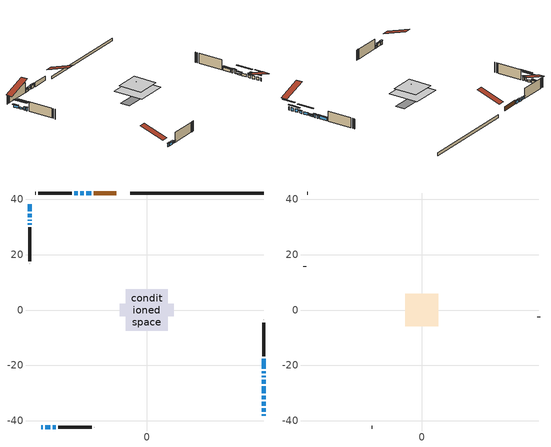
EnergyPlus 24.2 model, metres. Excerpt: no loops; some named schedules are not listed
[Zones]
conditioned space
 floor outside (Floor1 construction): -0.91,-0.91 -0.91,0.91 0.91,0.91 0.91,-0.91 z0.15
 floor adiabatic (AdiabaticFloorConstruction): -7.53,-7.53 -7.53,7.53 7.53,7.53 7.53,-7.53 z2.59
 floor foundation (Slab1 construction): -9.83,-2.24 -9.83,2.24 9.83,2.24 9.83,-2.24 z-1.22
 wall outside (AdiabaticWallConstruction 1): -11.02,42.34 -19.17,42.34 z0.15:2.18
 wall outside (AdiabaticWallConstruction): 42.34,-38.22 42.34,-37.76 z0.15:1.73; 42.34,-36.84 42.34,-35.62 / 42.34,-34.69 42.34,-33.16 / -20.1,42.34 -21.93,42.34 / -36.69,-42.34 -34.85,-42.34 / 42.34,-21.29 42.34,-17.63 z0.15:1.67; 42.34,-32.24 42.34,-31.02 / -42.34,38.22 -42.34,35.78 / -22.86,42.34 -24.08,42.34 / -25.01,42.34 -26.23,42.34 z0.15:1.37; 42.34,-30.09 42.34,-27.65 z0.15:1.42; -38.22,-42.34 -37.61,-42.34 / 42.34,-22.83 42.34,-22.22 z0.15:1.68; -33.93,-42.34 -33.01,-42.34 z0.15:1.07; 42.34,-26.72 42.34,-25.2 z0.15:0.76; -42.34,34.86 -42.34,33.64 z0.15:1.12; -42.34,32.71 -42.34,32.25 z0.15:1.85; 42.34,-24.27 42.34,-23.76 / -42.34,31.32 -42.34,30.81 z0.15:1.78
 wall outside (Wall1 construction): -27.16,42.34 -39.33,42.34 / -32.08,-42.34 -19.91,-42.34 / -42.34,29.88 -42.34,17.71 / 42.34,-16.7 42.34,-4.53 z0.15:5.03
 wall outside (Wall3 construction): -40.26,42.34 -40.29,42.34 / -18.98,-42.34 -18.94,-42.34 / -42.34,16.78 -42.34,16.74 / 42.34,-3.6 42.34,-3.56 z0.15:5.03
 wall foundation (FoundationWall1 construction): 42.34,42.34 -5.97,42.34 z-1.22:0.15
 window (WindowConstruction): 42.34,-38.22 42.34,-37.77 z0.15:1.73
 window (WindowConstruction 6): 42.34,-36.84 42.34,-35.62 z0.15:1.67
 window (WindowConstruction 7): 42.34,-34.69 42.34,-33.16 z0.15:1.67
 window (WindowConstruction 8): 42.34,-32.24 42.34,-31.02 z0.15:1.37
 window (WindowConstruction 9): -42.34,38.22 -42.34,35.78 z0.15:1.37
 window (WindowConstruction 10): -20.1,42.34 -21.93,42.34 z0.15:1.67
 window (WindowConstruction 11): -22.86,42.34 -24.08,42.34 z0.15:1.37
 window (WindowConstruction 12): -25.01,42.34 -26.23,42.34 z0.15:1.37
 window (WindowConstruction 1): 42.34,-30.09 42.34,-27.65 z0.15:1.42
 window (WindowConstruction 13): -38.22,-42.34 -37.61,-42.34 z0.15:1.67
 window (WindowConstruction 14): -36.68,-42.34 -34.86,-42.34 z0.15:1.67
 window (WindowConstruction 15): -33.93,-42.34 -33.01,-42.34 z0.15:1.06
 window (WindowConstruction 16): 42.34,-26.72 42.34,-25.2 z0.15:0.76
 window (WindowConstruction 2): -42.34,34.86 -42.34,33.64 z0.15:1.12
 window (WindowConstruction 3): -42.34,32.71 -42.34,32.25 z0.15:1.85
 window (WindowConstruction 17): 42.34,-24.27 42.34,-23.76 z0.15:1.77
 window (WindowConstruction 18): -42.34,31.32 -42.34,30.81 z0.15:1.77
 window (WindowConstruction 4): 42.34,-22.83 42.34,-22.22 z0.15:1.67
 window (WindowConstruction 5): 42.34,-21.29 42.34,-17.63 z0.15:1.67
 door (Door): -11.02,42.34 -19.17,42.34 z0.15:2.18
 ceiling adiabatic (AdiabaticFloorConstruction): 7.53,-7.53 7.53,7.53 -7.53,7.53 -7.53,-7.53 z2.59
attic - vented
 floor to conditioned space (Floor2 construction Reversed): -5.88,-5.88 -5.88,5.88 5.88,5.88 5.88,-5.88 z5.03
 floor to conditioned space (Floor3 construction Reversed): -1.98,-1.98 -1.98,1.98 1.98,1.98 1.98,-1.98 z5.03
 wall outside (Wall5 construction): -41.22,42.34 -41.41,42.34 / -18.01,-42.34 -17.83,-42.34 / -42.34,15.81 -42.34,15.63 / 42.34,-2.64 42.34,-2.45 z0.15:5.03
 roof outside (Roof1 construction): -10.09,42.34,5.03 -10.09,30.25,9.06 -6.9,30.25,9.06 -6.9,42.34,5.03; -39.15,-42.34,5.03 -39.15,-30.25,9.06 -42.34,-30.25,9.06 -42.34,-42.34,5.03; -42.34,39.15,5.03 -30.25,39.15,9.06 -30.25,42.34,9.06 -42.34,42.34,5.03; 42.34,-39.15,5.03 30.25,-39.15,9.06 30.25,-42.34,9.06 42.34,-42.34,5.03
shading: 42.34,-34.72 42.34,-41.27 42.95,-41.27 42.95,-34.72 z4.78; 42.34,-34.4 42.34,-38.06 42.95,-38.06 42.95,-34.4 z2.89; 42.34,-31.95 42.34,-35.91 42.95,-35.91 42.95,-31.95 z2.89; 42.34,-30.72 42.34,-32.53 42.95,-32.53 42.95,-30.72 z1.67; -42.34,35.49 -42.34,38.52 -42.95,38.52 -42.95,35.49 z1.67; -22.23,42.34 -19.8,42.34 -19.8,42.95 -22.23,42.95 z1.97; -24.38,42.34 -22.56,42.34 -22.56,42.95 -24.38,42.95 z1.67; -26.53,42.34 -24.71,42.34 -24.71,42.95 -26.53,42.95 z1.67; 42.34,-24.6 42.34,-33.14 42.95,-33.14 42.95,-24.6 z4.47; -37.31,-42.34 -38.52,-42.34 -38.52,-42.95 -37.31,-42.95 z1.97; -34.56,-42.34 -36.98,-42.34 -36.98,-42.95 -34.56,-42.95 z1.97; -32.71,-42.34 -34.23,-42.34 -34.23,-42.95 -32.71,-42.95 z1.36; 42.34,-24.59 42.34,-27.33 42.95,-27.33 42.95,-24.59 z1.37; -42.34,30.59 -42.34,37.91 -42.95,37.91 -42.95,30.59 z4.17; -42.34,29.2 -42.34,35.76 -42.95,35.76 -42.95,29.2 z4.9; 42.34,-23.46 42.34,-24.57 42.95,-24.57 42.95,-23.46 z2.07; -42.34,30.51 -42.34,31.62 -42.95,31.62 -42.95,30.51 z2.07; 42.34,-21.92 42.34,-23.13 42.95,-23.13 42.95,-21.92 z1.97; 42.34,-17.33 42.34,-21.59 42.95,-21.59 42.95,-17.33 z1.97
[Building]
Building 1: Terrain=Suburbs
[Site:Location]
Whitehorse AP_YT: Latitude {deg}=60.71; Longitude {deg}=-135.07; Time Zone {hr}=-8; Elevation {m}=706; Keep Site Location Information=Yes
[Site:GroundTemperature:Shallow]
-5.4229, -7.73249, -7.91745, -6.82143, -2.42154, 1.95786, 5.75456, 8.15968, 8.36401, 6.40785, 2.70796, -1.53709
[Site:WaterMainsTemperature]
Calculation Method=Schedule; Temperature Schedule=mains temperature schedule
[Material] Roughness=Rough; Thermal Absorptance=0.9
Name | Thickness {m} | Conductivity {W/m-K} | Density {kg/m3} | Specific Heat {J/kg-K} | Solar Absorptance | Visible Absorptance
asphalt or fiberglass shingles | 0.00635 | 0.162714 | 1121.4 | 1465.45 | 0.4 | 0.4
ceiling loosefill ins | 0.254 | 0.0480833 | 16.02 | 1046.75 | 0.7 | 0.7
ceiling stud and cavity | 0.1397 | 0.07513 | 65.682 | 1177.47 | 0.7 | 0.7
ceiling stud and cavity 1 | 0.1397 | 0.0872796 | 65.682 | 1177.47 | 0.7 | 0.7
concrete 4.0 in. | 0.1016 | 1.803125 | 2242.8 | 837.4 | 0.7 | 0.7
concrete 8.0 in. | 0.2032 | 1.803125 | 2242.8 | 837.4 | 0.7 | 0.7
door material | 0.04445 | 0.0451087 | 512.64 | 1214.23 | 0.7 | 0.7
exterior vertical ins | 0.119016 | 0.029427 | 32.04 | 1214.23 | 0.7 | 0.7
floor covering | 0.0127 | 0.0433444 | 54.468 | 1339.84 | 0.6 | 0.6
floor rigid ins | 0.103632 | 0.029427 | 32.04 | 1214.23 | 0.7 | 0.7
floor rigid ins 1; wall rigid ins 1 | 0.512978 | 0.029427 | 32.04 | 1214.23 | 0.7 | 0.7
floor stud and cavity | 0.1397 | 0.131311 | 92.3553 | 1139.71 | 0.7 | 0.7
floor stud and cavity 1 | 0.1397 | 1.75129 | 37.0049 | 1207.88 | 0.7 | 0.7
furniture material conditioned space 1 | 0.1524 | 0.115458 | 640.8 | 1214.23 | 0.6 | 0.6
gypsum board | 0.0127 | 0.160291 | 801 | 837.4 | 0.6 | 0.6
gypsum board 1 | 0.0127 | 0.160291 | 801 | 837.4 | 0.7 | 0.7
osb sheathing 0.5 in. | 0.0127 | 0.115458 | 512.64 | 1214.23 | 0.7 | 0.7
osb sheathing 0.75 in. | 0.01905 | 0.115458 | 512.64 | 1214.23 | 0.7 | 0.7
wall rigid ins | 0.051816 | 0.029427 | 32.04 | 1214.23 | 0.7 | 0.7
wall stud and cavity | 0.1397 | 0.0735976 | 139.0536 | 1170.24 | 0.7 | 0.7
wall stud and cavity 1 | 0.1397 | 0.112697 | 139.0536 | 1170.24 | 0.7 | 0.7
wall stud and cavity 2 | 0.0889 | 6.1454 | 50.32683 | 1063.81 | 0.6 | 0.6
wall stud and cavity 3 | 0.0889 | 0.380278 | 52.3479 | 1209.89 | 0.7 | 0.7
wall stud and cavity 4 | 0.0889 | 0.391764 | 83.0341 | 1211.67 | 0.7 | 0.7
wood siding | 0.0254 | 0.102417 | 544.68 | 1172.36 | 0.4 | 0.4
wood siding 1 | 0.00254 | 0.102417 | 544.68 | 1172.36 | 0.4 | 0.4
wood siding 2; wood siding 3 | 0.0254 | 0.102417 | 544.68 | 1172.36 | 0.7 | 0.7
[WindowMaterial:SimpleGlazingSystem]
Name | U-Factor {W/m2-K} | Solar Heat Gain Coefficient
WindowMaterial | 1.94301 | 0.54
WindowMaterial 1 | 1.92825 | 0.54
WindowMaterial 10 | 1.96799 | 0.49
WindowMaterial 11 | 2.98038 | 0.61
WindowMaterial 2 | 1.94585 | 0.52
WindowMaterial 3 | 1.94131 | 0.54
WindowMaterial 4 | 1.91689 | 0.56
WindowMaterial 5 | 1.86352 | 0.62
WindowMaterial 6 | 1.97992 | 0.48
WindowMaterial 7 | 1.86863 | 0.61
WindowMaterial 8 | 1.88453 | 0.6
WindowMaterial 9 | 1.93052 | 0.54
[Construction]
AdiabaticFloorConstruction: floor stud and cavity 1, floor rigid ins 1, osb sheathing 0.75 in., floor covering
AdiabaticWallConstruction: wood siding 2, wall rigid ins 1, wall stud and cavity 3, gypsum board
AdiabaticWallConstruction 1: wood siding 3, wall rigid ins 1, wall stud and cavity 3, gypsum board
Door: door material
Floor1 construction: floor stud and cavity, floor rigid ins, osb sheathing 0.75 in., floor covering
Floor2 construction Reversed: gypsum board, ceiling stud and cavity, ceiling loosefill ins
Floor3 construction Reversed: gypsum board, ceiling stud and cavity 1, ceiling loosefill ins
FoundationWall1 construction: concrete 8.0 in., gypsum board 1
furniture construction conditioned space 1: furniture material conditioned space 1
PartitionWallConstruction: gypsum board, wall stud and cavity 4, gypsum board
Roof1 construction: asphalt or fiberglass shingles
Slab1 construction: concrete 4.0 in.
Wall1 construction: wood siding, wall rigid ins, osb sheathing 0.5 in., wall stud and cavity, gypsum board
Wall3 construction: wood siding, wall rigid ins, osb sheathing 0.5 in., wall stud and cavity 1, gypsum board
Wall5 construction: wood siding 1, wall stud and cavity 2
WindowConstruction: WindowMaterial
WindowConstruction 1: WindowMaterial 1
WindowConstruction 10; WindowConstruction 14; WindowConstruction 5: WindowMaterial 5
WindowConstruction 11; WindowConstruction 9: WindowMaterial 9
WindowConstruction 12; WindowConstruction 8: WindowMaterial 8
WindowConstruction 13; WindowConstruction 16; WindowConstruction 4: WindowMaterial 4
WindowConstruction 15: WindowMaterial 10
WindowConstruction 17; WindowConstruction 18: WindowMaterial 11
WindowConstruction 2: WindowMaterial 2
WindowConstruction 3: WindowMaterial 3
WindowConstruction 6: WindowMaterial 6
WindowConstruction 7: WindowMaterial 7
[Zone] Multiplier=1; Part of Total Floor Area=Yes
Name | Volume {m3}
attic - vented | 100.763
conditioned space | 729.2
[Space]
Name | Zone | Volume {m3}
attic - vented 1 | attic - vented | 100.763
conditioned space 1 | conditioned space | 729.2
[ZoneInfiltration:EffectiveLeakageArea]
infil attic - vented 1: Zone or Space=attic - vented 1; Schedule=Always On Discrete; Effective Air Leakage Area {cm2}=4864.42; Stack Coefficient=0.000619332; Wind Coefficient=1.68144e-05
[ZoneMixing]
whole house fan mix: Zone or Space=attic - vented; Schedule=Always On Continuous; Design Flow Rate Calculation Method=Flow/Zone; Design Flow Rate {m3/s}=0; Source Zone or Space=conditioned space
[SurfaceProperty:ExposedFoundationPerimeter]
Slab1: Exposed Perimeter Calculation Method=TotalExposedPerimeter; Total Exposed Perimeter {m}=48.311
[InternalMass] Zone or ZoneList=conditioned space; Space or SpaceList=conditioned space 1
Name | Construction | Surface Area {m2}
furniture mass conditioned space 1 | furniture construction conditioned space 1 | 127.32
partition wall mass | PartitionWallConstruction | 318.3
[Lights]
interior lighting: Zone or ZoneList or Space or SpaceList=conditioned space 1; Schedule=interior lighting schedule; Design Level Calculation Method=LightingLevel; Lighting Level {W}=343.2; Return Air Fraction=0; Fraction Radiant=0.6; Fraction Visible=0.2; Fraction Replaceable=1
[People]
occupants: Zone or ZoneList or Space or SpaceList=conditioned space 1; Number of People Schedule=occupants schedule; Number of People Calculation Method=People; Number of People=3; Fraction Radiant=0.314171; Sensible Heat Fraction=0.56303; Activity Level Schedule=occupants activity schedule; Carbon Dioxide Generation Rate {m3/s-W}=0; Enable ASHRAE 55 Comfort Warnings=No; Mean Radiant Temperature Calculation Type=EnclosureAveraged
[ElectricEquipment] Zone or ZoneList or Space or SpaceList=conditioned space 1; Design Level Calculation Method=EquipmentLevel
Name | Schedule | Design Level {W} | Fraction Latent | Fraction Radiant | Fraction Lost
clothes dryer | clothes dryer schedule | 140.772 | 0.015 | 0.081 | 0.85
clothes washer | clothes washer schedule | 32.1985 | 0.03 | 0.162 | 0.7
cooking range | cooking range schedule | 215.147 | 0.08 | 0.432 | 0.2
dishwasher | dishwasher schedule | 66.8632 | 0.3 | 0.18 | 0.4
fridge | fridge schedule | 72.9452 | 0 | 0.6 | 0
mech vent bath fan 0 | mech vent bath fan 0 schedule | 25.1 | 0 | 0 | 1
mech vent bath fan 1 | mech vent bath fan 1 schedule | 25.1 | 0 | 0 | 1
mech vent house fan | mech vent house fan schedule | 0.95 | 0 | 0 | 1
mech vent house fan cfis | mech vent house fan cfis schedule | 0 | 0 | 0 | 0
mech vent range fan 0 | mech vent range fan 0 schedule | 57 | 0 | 0 | 1
misc plug loads | misc plug loads schedule | 494.7 | 0.045 | 0.513 | 0.1
whole house fan | Always On Discrete | 0 | 0 | 0 | 1
[OtherEquipment] Zone or ZoneList or Space or SpaceList=conditioned space 1; Design Level Calculation Method=EquipmentLevel
Name | Fuel Type | Schedule | Design Level {W} | Fraction Latent | Fraction Radiant | Fraction Lost
clothes dryer 1 | Electricity | clothes dryer schedule | 0 | 0.015 | 0.081 | 0.85
cooking range 1 | Electricity | cooking range schedule | 0 | 0.08 | 0.432 | 0.2
general water use latent | None | general water use schedule | 62.594 | 1 | 0 | 0
general water use sensible | None | general water use schedule | -61.6891 | 0 | 0.6 | 0
mech vent house fan latent load | None | Always On Discrete | 0 | 1 | 0 | 0
mech vent house fan sensible load | None | Always On Discrete | 0 | 0 | 0 | 0
water heater energy adjustment1 | Electricity | Always On Discrete | 0.01 | 0 | 0 | 1
[ZoneInfiltration:DesignFlowRate] Zone or ZoneList or Space or SpaceList=conditioned space 1; Schedule=Always On Discrete; Design Flow Rate Calculation Method=Flow/Zone; Design Flow Rate {m3/s}=0
infil flow; natural vent flow; whole house fan flow
[Foundation:Kiva]
Foundation Kiva 1: Initial Indoor Air Temperature {C}=18; Wall Height Above Grade {m}=0.150023; Wall Depth Below Slab {m}=0.2032; Custom Block Material Name 1=exterior vertical ins; Custom Block Depth 1 {m}=1.37002; Custom Block X Position 1 {m}=0.2159; Custom Block Z Position 1 {m}=0
[Foundation:Kiva:Settings]
Soil Conductivity {W/m-K}=0.849921; Soil Density {kg/m3}=1842.3; Soil Specific Heat {J/kg-K}=418.7; Ground Solar Absorptivity=0.9; Ground Thermal Absorptivity=0.9; Ground Surface Roughness {m}=0.03; Far-Field Width {m}=40; Deep-Ground Boundary Condition=ZeroFlux; Deep-Ground Depth {m}=40; Minimum Cell Dimension {m}=0.2; Maximum Cell Growth Coefficient=3; Simulation Timestep=Timestep
[Exterior:Lights]
exterior lighting: Schedule=exterior lighting schedule; Design Level {W}=75.6
[Schedule:Constant]
Name | Hourly Value
Always On Continuous; mech vent house fan schedule; mech vent house fan cfis schedule; Always On Discrete | 1
occupants activity schedule | 117.228
fridge schedule | 0
[Schedule:Week:Daily]
interior lighting schedule Week Rule - Jan1-Jan27: interior lighting schedule day, interior lighting schedule day, interior lighting schedule day, interior lighting schedule day, interior lighting schedule day, interior lighting schedule day, interior lighting schedule day, interior lighting schedule default day, interior lighting schedule default day, interior lighting schedule default day, interior lighting schedule default day, interior lighting schedule default day
interior lighting schedule Week Rule - Jan28-Feb3: interior lighting schedule day, interior lighting schedule day, interior lighting schedule day, interior lighting schedule day, interior lighting schedule day 1, interior lighting schedule day 1, interior lighting schedule day 1, interior lighting schedule default day, interior lighting schedule default day, interior lighting schedule default day, interior lighting schedule default day, interior lighting schedule default day
interior lighting schedule Week Rule - Feb4-Feb24: interior lighting schedule day 1, interior lighting schedule day 1, interior lighting schedule day 1, interior lighting schedule day 1, interior lighting schedule day 1, interior lighting schedule day 1, interior lighting schedule day 1, interior lighting schedule default day, interior lighting schedule default day, interior lighting schedule default day, interior lighting schedule default day, interior lighting schedule default day
interior lighting schedule Week Rule - Feb25-Mar3: interior lighting schedule day 1, interior lighting schedule day 1, interior lighting schedule day 1, interior lighting schedule day 1, interior lighting schedule day 2, interior lighting schedule day 2, interior lighting schedule day 2, interior lighting schedule default day, interior lighting schedule default day, interior lighting schedule default day, interior lighting schedule default day, interior lighting schedule default day
interior lighting schedule Week Rule - Mar4-Mar31: interior lighting schedule day 2, interior lighting schedule day 2, interior lighting schedule day 2, interior lighting schedule day 2, interior lighting schedule day 2, interior lighting schedule day 2, interior lighting schedule day 2, interior lighting schedule default day, interior lighting schedule default day, interior lighting schedule default day, interior lighting schedule default day, interior lighting schedule default day
interior lighting schedule Week Rule - Apr1-Apr28: interior lighting schedule day 3, interior lighting schedule day 3, interior lighting schedule day 3, interior lighting schedule day 3, interior lighting schedule day 3, interior lighting schedule day 3, interior lighting schedule day 3, interior lighting schedule default day, interior lighting schedule default day, interior lighting schedule default day, interior lighting schedule default day, interior lighting schedule default day
interior lighting schedule Week Rule - Apr29-May5: interior lighting schedule day 3, interior lighting schedule day 3, interior lighting schedule day 4, interior lighting schedule day 4, interior lighting schedule day 4, interior lighting schedule day 4, interior lighting schedule day 4, interior lighting schedule default day, interior lighting schedule default day, interior lighting schedule default day, interior lighting schedule default day, interior lighting schedule default day
interior lighting schedule Week Rule - May6-May26: interior lighting schedule day 4, interior lighting schedule day 4, interior lighting schedule day 4, interior lighting schedule day 4, interior lighting schedule day 4, interior lighting schedule day 4, interior lighting schedule day 4, interior lighting schedule default day, interior lighting schedule default day, interior lighting schedule default day, interior lighting schedule default day, interior lighting schedule default day
interior lighting schedule Week Rule - May27-Jun2: interior lighting schedule day 4, interior lighting schedule day 4, interior lighting schedule day 4, interior lighting schedule day 4, interior lighting schedule day 4, interior lighting schedule day 5, interior lighting schedule day 5, interior lighting schedule default day, interior lighting schedule default day, interior lighting schedule default day, interior lighting schedule default day, interior lighting schedule default day
interior lighting schedule Week Rule - Jun3-Jun30: interior lighting schedule day 5, interior lighting schedule day 5, interior lighting schedule day 5, interior lighting schedule day 5, interior lighting schedule day 5, interior lighting schedule day 5, interior lighting schedule day 5, interior lighting schedule default day, interior lighting schedule default day, interior lighting schedule default day, interior lighting schedule default day, interior lighting schedule default day
interior lighting schedule Week Rule - Jul1-Jul28: interior lighting schedule day 6, interior lighting schedule day 6, interior lighting schedule day 6, interior lighting schedule day 6, interior lighting schedule day 6, interior lighting schedule day 6, interior lighting schedule day 6, interior lighting schedule default day, interior lighting schedule default day, interior lighting schedule default day, interior lighting schedule default day, interior lighting schedule default day
interior lighting schedule Week Rule - Jul29-Aug4: interior lighting schedule day 6, interior lighting schedule day 6, interior lighting schedule day 6, interior lighting schedule day 7, interior lighting schedule day 7, interior lighting schedule day 7, interior lighting schedule day 7, interior lighting schedule default day, interior lighting schedule default day, interior lighting schedule default day, interior lighting schedule default day, interior lighting schedule default day
interior lighting schedule Week Rule - Aug5-Aug25: interior lighting schedule day 7, interior lighting schedule day 7, interior lighting schedule day 7, interior lighting schedule day 7, interior lighting schedule day 7, interior lighting schedule day 7, interior lighting schedule day 7, interior lighting schedule default day, interior lighting schedule default day, interior lighting schedule default day, interior lighting schedule default day, interior lighting schedule default day
interior lighting schedule Week Rule - Aug26-Sep1: interior lighting schedule day 7, interior lighting schedule day 7, interior lighting schedule day 7, interior lighting schedule day 7, interior lighting schedule day 7, interior lighting schedule day 7, interior lighting schedule day 8, interior lighting schedule default day, interior lighting schedule default day, interior lighting schedule default day, interior lighting schedule default day, interior lighting schedule default day
interior lighting schedule Week Rule - Sep2-Sep29: interior lighting schedule day 8, interior lighting schedule day 8, interior lighting schedule day 8, interior lighting schedule day 8, interior lighting schedule day 8, interior lighting schedule day 8, interior lighting schedule day 8, interior lighting schedule default day, interior lighting schedule default day, interior lighting schedule default day, interior lighting schedule default day, interior lighting schedule default day
interior lighting schedule Week Rule - Sep30-Oct6: interior lighting schedule day 8, interior lighting schedule day 9, interior lighting schedule day 9, interior lighting schedule day 9, interior lighting schedule day 9, interior lighting schedule day 9, interior lighting schedule day 9, interior lighting schedule default day, interior lighting schedule default day, interior lighting schedule default day, interior lighting schedule default day, interior lighting schedule default day
interior lighting schedule Week Rule - Oct7-Oct27: interior lighting schedule day 9, interior lighting schedule day 9, interior lighting schedule day 9, interior lighting schedule day 9, interior lighting schedule day 9, interior lighting schedule day 9, interior lighting schedule day 9, interior lighting schedule default day, interior lighting schedule default day, interior lighting schedule default day, interior lighting schedule default day, interior lighting schedule default day
interior lighting schedule Week Rule - Oct28-Nov3: interior lighting schedule day 9, interior lighting schedule day 9, interior lighting schedule day 9, interior lighting schedule day 9, interior lighting schedule day 10, interior lighting schedule day 10, interior lighting schedule day 10, interior lighting schedule default day, interior lighting schedule default day, interior lighting schedule default day, interior lighting schedule default day, interior lighting schedule default day
interior lighting schedule Week Rule - Nov4-Nov24: interior lighting schedule day 10, interior lighting schedule day 10, interior lighting schedule day 10, interior lighting schedule day 10, interior lighting schedule day 10, interior lighting schedule day 10, interior lighting schedule day 10, interior lighting schedule default day, interior lighting schedule default day, interior lighting schedule default day, interior lighting schedule default day, interior lighting schedule default day
interior lighting schedule Week Rule - Nov25-Dec1: interior lighting schedule day 10, interior lighting schedule day 10, interior lighting schedule day 10, interior lighting schedule day 10, interior lighting schedule day 10, interior lighting schedule day 10, interior lighting schedule day 11, interior lighting schedule default day, interior lighting schedule default day, interior lighting schedule default day, interior lighting schedule default day, interior lighting schedule default day
interior lighting schedule Week Rule - Dec2-Dec31: interior lighting schedule day 11, interior lighting schedule day 11, interior lighting schedule day 11, interior lighting schedule day 11, interior lighting schedule day 11, interior lighting schedule day 11, interior lighting schedule day 11, interior lighting schedule default day, interior lighting schedule default day, interior lighting schedule default day, interior lighting schedule default day, interior lighting schedule default day
occupants schedule Week Rule - Jan1-Dec31: occupants schedule day, occupants schedule day, occupants schedule day, occupants schedule day, occupants schedule day, occupants schedule day, occupants schedule day, occupants schedule default day, occupants schedule default day, occupants schedule default day, occupants schedule default day, occupants schedule default day
clothes dryer schedule Week Rule - Jan1-Dec31: clothes dryer schedule day, clothes dryer schedule day, clothes dryer schedule day, clothes dryer schedule day, clothes dryer schedule day, clothes dryer schedule day, clothes dryer schedule day, clothes dryer schedule default day, clothes dryer schedule default day, clothes dryer schedule default day, clothes dryer schedule default day, clothes dryer schedule default day
clothes washer schedule Week Rule - Jan1-Dec31: clothes washer schedule day, clothes washer schedule day, clothes washer schedule day, clothes washer schedule day, clothes washer schedule day, clothes washer schedule day, clothes washer schedule day, clothes washer schedule default day, clothes washer schedule default day, clothes washer schedule default day, clothes washer schedule default day, clothes washer schedule default day
cooking range schedule Week Rule - Jan1-Dec31: cooking range schedule day, cooking range schedule day, cooking range schedule day, cooking range schedule day, cooking range schedule day, cooking range schedule day, cooking range schedule day, cooking range schedule default day, cooking range schedule default day, cooking range schedule default day, cooking range schedule default day, cooking range schedule default day
dishwasher schedule Week Rule - Jan1-Dec31: dishwasher schedule day, dishwasher schedule day, dishwasher schedule day, dishwasher schedule day, dishwasher schedule day, dishwasher schedule day, dishwasher schedule day, dishwasher schedule default day, dishwasher schedule default day, dishwasher schedule default day, dishwasher schedule default day, dishwasher schedule default day
mech vent bath fan 0 schedule Week Rule - Jan1-Dec31: mech vent bath fan 0 schedule day, mech vent bath fan 0 schedule day, mech vent bath fan 0 schedule day, mech vent bath fan 0 schedule day, mech vent bath fan 0 schedule day, mech vent bath fan 0 schedule day, mech vent bath fan 0 schedule day, mech vent bath fan 0 schedule default day, mech vent bath fan 0 schedule default day, mech vent bath fan 0 schedule default day, mech vent bath fan 0 schedule default day, mech vent bath fan 0 schedule default day
mech vent bath fan 1 schedule Week Rule - Jan1-Dec31: mech vent bath fan 1 schedule day, mech vent bath fan 1 schedule day, mech vent bath fan 1 schedule day, mech vent bath fan 1 schedule day, mech vent bath fan 1 schedule day, mech vent bath fan 1 schedule day, mech vent bath fan 1 schedule day, mech vent bath fan 1 schedule default day, mech vent bath fan 1 schedule default day, mech vent bath fan 1 schedule default day, mech vent bath fan 1 schedule default day, mech vent bath fan 1 schedule default day
mech vent range fan 0 schedule Week Rule - Jan1-Dec31: mech vent range fan 0 schedule day, mech vent range fan 0 schedule day, mech vent range fan 0 schedule day, mech vent range fan 0 schedule day, mech vent range fan 0 schedule day, mech vent range fan 0 schedule day, mech vent range fan 0 schedule day, mech vent range fan 0 schedule default day, mech vent range fan 0 schedule default day, mech vent range fan 0 schedule default day, mech vent range fan 0 schedule default day, mech vent range fan 0 schedule default day
misc plug loads schedule Week Rule - Jan1-Dec31: misc plug loads schedule day, misc plug loads schedule day, misc plug loads schedule day, misc plug loads schedule day, misc plug loads schedule day, misc plug loads schedule day, misc plug loads schedule day, misc plug loads schedule default day, misc plug loads schedule default day, misc plug loads schedule default day, misc plug loads schedule default day, misc plug loads schedule default day
general water use schedule Week Rule - Jan1-Dec31: general water use schedule day, general water use schedule day, general water use schedule day, general water use schedule day, general water use schedule day, general water use schedule day, general water use schedule day, general water use schedule default day, general water use schedule default day, general water use schedule default day, general water use schedule default day, general water use schedule default day
exterior lighting schedule Week Rule - Jan1-Jan27: exterior lighting schedule day, exterior lighting schedule day, exterior lighting schedule day, exterior lighting schedule day, exterior lighting schedule day, exterior lighting schedule day, exterior lighting schedule day, exterior lighting schedule default day, exterior lighting schedule default day, exterior lighting schedule default day, exterior lighting schedule default day, exterior lighting schedule default day
exterior lighting schedule Week Rule - Jan28-Feb3: exterior lighting schedule day, exterior lighting schedule day, exterior lighting schedule day, exterior lighting schedule day, exterior lighting schedule day 1, exterior lighting schedule day 1, exterior lighting schedule day 1, exterior lighting schedule default day, exterior lighting schedule default day, exterior lighting schedule default day, exterior lighting schedule default day, exterior lighting schedule default day
exterior lighting schedule Week Rule - Feb4-Feb24: exterior lighting schedule day 1, exterior lighting schedule day 1, exterior lighting schedule day 1, exterior lighting schedule day 1, exterior lighting schedule day 1, exterior lighting schedule day 1, exterior lighting schedule day 1, exterior lighting schedule default day, exterior lighting schedule default day, exterior lighting schedule default day, exterior lighting schedule default day, exterior lighting schedule default day
exterior lighting schedule Week Rule - Feb25-Mar3: exterior lighting schedule day 1, exterior lighting schedule day 1, exterior lighting schedule day 1, exterior lighting schedule day 1, exterior lighting schedule day 2, exterior lighting schedule day 2, exterior lighting schedule day 2, exterior lighting schedule default day, exterior lighting schedule default day, exterior lighting schedule default day, exterior lighting schedule default day, exterior lighting schedule default day
exterior lighting schedule Week Rule - Mar4-Mar31: exterior lighting schedule day 2, exterior lighting schedule day 2, exterior lighting schedule day 2, exterior lighting schedule day 2, exterior lighting schedule day 2, exterior lighting schedule day 2, exterior lighting schedule day 2, exterior lighting schedule default day, exterior lighting schedule default day, exterior lighting schedule default day, exterior lighting schedule default day, exterior lighting schedule default day
exterior lighting schedule Week Rule - Apr1-Apr28: exterior lighting schedule day 3, exterior lighting schedule day 3, exterior lighting schedule day 3, exterior lighting schedule day 3, exterior lighting schedule day 3, exterior lighting schedule day 3, exterior lighting schedule day 3, exterior lighting schedule default day, exterior lighting schedule default day, exterior lighting schedule default day, exterior lighting schedule default day, exterior lighting schedule default day
exterior lighting schedule Week Rule - Apr29-May5: exterior lighting schedule day 3, exterior lighting schedule day 3, exterior lighting schedule day 4, exterior lighting schedule day 4, exterior lighting schedule day 4, exterior lighting schedule day 4, exterior lighting schedule day 4, exterior lighting schedule default day, exterior lighting schedule default day, exterior lighting schedule default day, exterior lighting schedule default day, exterior lighting schedule default day
exterior lighting schedule Week Rule - May6-May26: exterior lighting schedule day 4, exterior lighting schedule day 4, exterior lighting schedule day 4, exterior lighting schedule day 4, exterior lighting schedule day 4, exterior lighting schedule day 4, exterior lighting schedule day 4, exterior lighting schedule default day, exterior lighting schedule default day, exterior lighting schedule default day, exterior lighting schedule default day, exterior lighting schedule default day
exterior lighting schedule Week Rule - May27-Jun2: exterior lighting schedule day 4, exterior lighting schedule day 4, exterior lighting schedule day 4, exterior lighting schedule day 4, exterior lighting schedule day 4, exterior lighting schedule day 5, exterior lighting schedule day 5, exterior lighting schedule default day, exterior lighting schedule default day, exterior lighting schedule default day, exterior lighting schedule default day, exterior lighting schedule default day
exterior lighting schedule Week Rule - Jun3-Jun30: exterior lighting schedule day 5, exterior lighting schedule day 5, exterior lighting schedule day 5, exterior lighting schedule day 5, exterior lighting schedule day 5, exterior lighting schedule day 5, exterior lighting schedule day 5, exterior lighting schedule default day, exterior lighting schedule default day, exterior lighting schedule default day, exterior lighting schedule default day, exterior lighting schedule default day
exterior lighting schedule Week Rule - Jul1-Jul28: exterior lighting schedule day 6, exterior lighting schedule day 6, exterior lighting schedule day 6, exterior lighting schedule day 6, exterior lighting schedule day 6, exterior lighting schedule day 6, exterior lighting schedule day 6, exterior lighting schedule default day, exterior lighting schedule default day, exterior lighting schedule default day, exterior lighting schedule default day, exterior lighting schedule default day
exterior lighting schedule Week Rule - Jul29-Aug4: exterior lighting schedule day 6, exterior lighting schedule day 6, exterior lighting schedule day 6, exterior lighting schedule day 7, exterior lighting schedule day 7, exterior lighting schedule day 7, exterior lighting schedule day 7, exterior lighting schedule default day, exterior lighting schedule default day, exterior lighting schedule default day, exterior lighting schedule default day, exterior lighting schedule default day
exterior lighting schedule Week Rule - Aug5-Aug25: exterior lighting schedule day 7, exterior lighting schedule day 7, exterior lighting schedule day 7, exterior lighting schedule day 7, exterior lighting schedule day 7, exterior lighting schedule day 7, exterior lighting schedule day 7, exterior lighting schedule default day, exterior lighting schedule default day, exterior lighting schedule default day, exterior lighting schedule default day, exterior lighting schedule default day
exterior lighting schedule Week Rule - Aug26-Sep1: exterior lighting schedule day 7, exterior lighting schedule day 7, exterior lighting schedule day 7, exterior lighting schedule day 7, exterior lighting schedule day 7, exterior lighting schedule day 7, exterior lighting schedule day 8, exterior lighting schedule default day, exterior lighting schedule default day, exterior lighting schedule default day, exterior lighting schedule default day, exterior lighting schedule default day
[Schedule:Year]
interior lighting schedule: interior lighting schedule Week Rule - Jan1-Jan27, 1, 1, 1, 27, interior lighting schedule Week Rule - Jan28-Feb3, 1, 28, 2, 3, interior lighting schedule Week Rule - Feb4-Feb24, 2, 4, 2, 24, interior lighting schedule Week Rule - Feb25-Mar3, 2, 25, 3, 3, interior lighting schedule Week Rule - Mar4-Mar31, 3, 4, 3, 31, interior lighting schedule Week Rule - Apr1-Apr28, 4, 1, 4, 28, interior lighting schedule Week Rule - Apr29-May5, 4, 29, 5, 5, interior lighting schedule Week Rule - May6-May26, 5, 6, 5, 26, interior lighting schedule Week Rule - May27-Jun2, 5, 27, 6, 2, interior lighting schedule Week Rule - Jun3-Jun30, 6, 3, 6, 30, interior lighting schedule Week Rule - Jul1-Jul28, 7, 1, 7, 28, interior lighting schedule Week Rule - Jul29-Aug4, 7, 29, 8, 4, interior lighting schedule Week Rule - Aug5-Aug25, 8, 5, 8, 25, interior lighting schedule Week Rule - Aug26-Sep1, 8, 26, 9, 1, interior lighting schedule Week Rule - Sep2-Sep29, 9, 2, 9, 29, interior lighting schedule Week Rule - Sep30-Oct6, 9, 30, 10, 6, interior lighting schedule Week Rule - Oct7-Oct27, 10, 7, 10, 27, interior lighting schedule Week Rule - Oct28-Nov3, 10, 28, 11, 3, interior lighting schedule Week Rule - Nov4-Nov24, 11, 4, 11, 24, interior lighting schedule Week Rule - Nov25-Dec1, 11, 25, 12, 1, interior lighting schedule Week Rule - Dec2-Dec31, 12, 2, 12, 31
occupants schedule: occupants schedule Week Rule - Jan1-Dec31, 1, 1, 12, 31
clothes dryer schedule: clothes dryer schedule Week Rule - Jan1-Dec31, 1, 1, 12, 31
clothes washer schedule: clothes washer schedule Week Rule - Jan1-Dec31, 1, 1, 12, 31
cooking range schedule: cooking range schedule Week Rule - Jan1-Dec31, 1, 1, 12, 31
dishwasher schedule: dishwasher schedule Week Rule - Jan1-Dec31, 1, 1, 12, 31
mech vent bath fan 0 schedule: mech vent bath fan 0 schedule Week Rule - Jan1-Dec31, 1, 1, 12, 31
mech vent bath fan 1 schedule: mech vent bath fan 1 schedule Week Rule - Jan1-Dec31, 1, 1, 12, 31
mech vent range fan 0 schedule: mech vent range fan 0 schedule Week Rule - Jan1-Dec31, 1, 1, 12, 31
misc plug loads schedule: misc plug loads schedule Week Rule - Jan1-Dec31, 1, 1, 12, 31
general water use schedule: general water use schedule Week Rule - Jan1-Dec31, 1, 1, 12, 31
exterior lighting schedule: exterior lighting schedule Week Rule - Jan1-Jan27, 1, 1, 1, 27, exterior lighting schedule Week Rule - Jan28-Feb3, 1, 28, 2, 3, exterior lighting schedule Week Rule - Feb4-Feb24, 2, 4, 2, 24, exterior lighting schedule Week Rule - Feb25-Mar3, 2, 25, 3, 3, exterior lighting schedule Week Rule - Mar4-Mar31, 3, 4, 3, 31, exterior lighting schedule Week Rule - Apr1-Apr28, 4, 1, 4, 28, exterior lighting schedule Week Rule - Apr29-May5, 4, 29, 5, 5, exterior lighting schedule Week Rule - May6-May26, 5, 6, 5, 26, exterior lighting schedule Week Rule - May27-Jun2, 5, 27, 6, 2, exterior lighting schedule Week Rule - Jun3-Jun30, 6, 3, 6, 30, exterior lighting schedule Week Rule - Jul1-Jul28, 7, 1, 7, 28, exterior lighting schedule Week Rule - Jul29-Aug4, 7, 29, 8, 4, exterior lighting schedule Week Rule - Aug5-Aug25, 8, 5, 8, 25, exterior lighting schedule Week Rule - Aug26-Sep1, 8, 26, 9, 1, exterior lighting schedule Week Rule - Sep2-Sep29, 9, 2, 9, 29, exterior lighting schedule Week Rule - Sep30-Oct6, 9, 30, 10, 6, exterior lighting schedule Week Rule - Oct7-Oct27, 10, 7, 10, 27, exterior lighting schedule Week Rule - Oct28-Nov3, 10, 28, 11, 3, exterior lighting schedule Week Rule - Nov4-Nov24, 11, 4, 11, 24, exterior lighting schedule Week Rule - Nov25-Dec1, 11, 25, 12, 1, exterior lighting schedule Week Rule - Dec2-Dec31, 12, 2, 12, 31
[Schedule:Compact]
mains temperature schedule: Through: 01/01, For: AllDays, Until: 24:00, 1.27556, Through: 01/02, For: AllDays, Until: 24:00, 1.21222, Through: 01/03, For: AllDays, Until: 24:00, 1.15, Through: 01/04, For: AllDays, Until: 24:00, 1.08833, Through: 01/05, For: AllDays, Until: 24:00, 1.02778, Through: 01/06, For: AllDays, Until: 24:00, 0.967222, Through: 01/07, For: AllDays, Until: 24:00, 0.907778, Through: 01/08, For: AllDays, Until: 24:00, 0.848889, Through: 01/09, For: AllDays, Until: 24:00, 0.791111, Through: 01/10, For: AllDays, Until: 24:00, 0.733333, Through: 01/11, For: AllDays, Until: 24:00, 0.677222, Through: 01/12, For: AllDays, Until: 24:00, 0.621111, Through: 01/13, For: AllDays, Until: 24:00, 0.566667, Through: 01/14, For: AllDays, Until: 24:00, 0.512222, Through: 01/15, For: AllDays, Until: 24:00, 0.459444, Through: 01/16, For: AllDays, Until: 24:00, 0.407222, Through: 01/17, For: AllDays, Until: 24:00, 0.355556, Through: 01/18, For: AllDays, Until: 24:00, 0.305, Through: 01/19, For: AllDays, Until: 24:00, 0.255556, Through: 01/20, For: AllDays, Until: 24:00, 0.206667, Through: 01/21, For: AllDays, Until: 24:00, 0.158889, Through: 01/22, For: AllDays, Until: 24:00, 0.112222, Through: 01/23, For: AllDays, Until: 24:00, 0.0666667, Through: 01/24, For: AllDays, Until: 24:00, 0.0216667, Through: 01/25, For: AllDays, Until: 24:00, 0, Through: 01/26, For: AllDays, Until: 24:00, 0, Through: 01/27, For: AllDays, Until: 24:00, 0, Through: 01/28, For: AllDays, Until: 24:00, 0, Through: 01/29, For: AllDays, Until: 24:00, 0, Through: 01/30, For: AllDays, Until: 24:00, 0, Through: 01/31, For: AllDays, Until: 24:00, 0, Through: 02/01, For: AllDays, Until: 24:00, 0, Through: 02/02, For: AllDays, Until: 24:00, 0, Through: 02/03, For: AllDays, Until: 24:00, 0, Through: 02/04, For: AllDays, Until: 24:00, 0, Through: 02/05, For: AllDays, Until: 24:00, 0, Through: 02/06, For: AllDays, Until: 24:00, 0, Through: 02/07, For: AllDays, Until: 24:00, 0, Through: 02/08, For: AllDays, Until: 24:00, 0, Through: 02/09, For: AllDays, Until: 24:00, 0, Through: 02/10, For: AllDays, Until: 24:00, 0, Through: 02/11, For: AllDays, Until: 24:00, 0, Through: 02/12, For: AllDays, Until: 24:00, 0, Through: 02/13, For: AllDays, Until: 24:00, 0, Through: 02/14, For: AllDays, Until: 24:00, 0, Through: 02/15, For: AllDays, Until: 24:00, 0, Through: 02/16, For: AllDays, Until: 24:00, 0, Through: 02/17, For: AllDays, Until: 24:00, 0, Through: 02/18, For: AllDays, Until: 24:00, 0, Through: 02/19, For: AllDays, Until: 24:00, 0, Through: 02/20, For: AllDays, Until: 24:00, 0, Through: 02/21, For: AllDays, Until: 24:00, 0, Through: 02/22, For: AllDays, Until: 24:00, 0, Through: 02/23, For: AllDays, Until: 24:00, 0, Through: 02/24, For: AllDays, Until: 24:00, 0, Through: 02/25, For: AllDays, Until: 24:00, 0, Through: 02/26, For: AllDays, Until: 24:00, 0, Through: 02/27, For: AllDays, Until: 24:00, 0, Through: 02/28, For: AllDays, Until: 24:00, 0, Through: 03/01, For: AllDays, Until: 24:00, 0, Through: 03/02, For: AllDays, Until: 24:00, 0, Through: 03/03, For: AllDays, Until: 24:00, 0, Through: 03/04, For: AllDays, Until: 24:00, 0, Through: 03/05, For: AllDays, Until: 24:00, 0, Through: 03/06, For: AllDays, Until: 24:00, 0, Through: 03/07, For: AllDays, Until: 24:00, 0, Through: 03/08, For: AllDays, Until: 24:00, 0, Through: 03/09, For: AllDays, Until: 24:00, 0, Through: 03/10, For: AllDays, Until: 24:00, 0, Through: 03/11, For: AllDays, Until: 24:00, 0, Through: 03/12, For: AllDays, Until: 24:00, 0, Through: 03/13, For: AllDays, Until: 24:00, 0, Through: 03/14, For: AllDays, Until: 24:00, 0, Through: 03/15, For: AllDays, Until: 24:00, 0, Through: 03/16, For: AllDays, Until: 24:00, 0, Through: 03/17, For: AllDays, Until: 24:00, 0, Through: 03/18, For: AllDays, Until: 24:00, 0, Through: 03/19, For: AllDays, Until: 24:00, 0, Through: 03/20, For: AllDays, Until: 24:00, 0, Through: 03/21, For: AllDays, Until: 24:00, 0, Through: 03/22, For: AllDays, Until: 24:00, 0, Through: 03/23, For: AllDays, Until: 24:00, 0, Through: 03/24, For: AllDays, Until: 24:00, 0, Through: 03/25, For: AllDays, Until: 24:00, 0, Through: 03/26, For: AllDays, Until: 24:00, 0, Through: 03/27, For: AllDays, Until: 24:00, 0, Through: 03/28, For: AllDays, Until: 24:00, 0, Through: 03/29, For: AllDays, Until: 24:00, 0, Through: 03/30, For: AllDays, Until: 24:00, 0, Through: 03/31, For: AllDays, Until: 24:00, 0, Through: 04/01, For: AllDays, Until: 24:00, 0, Through: 04/02, For: AllDays, Until: 24:00, 0, Through: 04/03, For: AllDays, Until: 24:00, 0, Through: 04/04, For: AllDays, Until: 24:00, 0, Through: 04/05, For: AllDays, Until: 24:00, 0, Through: 04/06, For: AllDays, Until: 24:00, 0, Through: 04/07, For: AllDays, Until: 24:00, 0, Through: 04/08, For: AllDays, Until: 24:00, 0, Through: 04/09, For: AllDays, Until: 24:00, 0, Through: 04/10, For: AllDays, Until: 24:00, 0.0316667, Through: 04/11, For: AllDays, Until: 24:00, 0.0766667, Through: 04/12, For: AllDays, Until: 24:00, 0.122778, Through: 04/13, For: AllDays, Until: 24:00, 0.169444, Through: 04/14, For: AllDays, Until: 24:00, 0.217778, Through: 04/15, For: AllDays, Until: 24:00, 0.266667, Through: 04/16, For: AllDays, Until: 24:00, 0.316111, Through: 04/17, For: AllDays, Until: 24:00, 0.367222, Through: 04/18, For: AllDays, Until: 24:00, 0.418333, Through: 04/19, For: AllDays, Until: 24:00, 0.471111, Through: 04/20, For: AllDays, Until: 24:00, 0.524444, Through: 04/21, For: AllDays, Until: 24:00, 0.578889, Through: 04/22, For: AllDays, Until: 24:00, 0.633889, Through: 04/23, For: AllDays, Until: 24:00, 0.689444, Through: 04/24, For: AllDays, Until: 24:00, 0.746111, Through: 04/25, For: AllDays, Until: 24:00, 0.803889, Through: 04/26, For: AllDays, Until: 24:00, 0.862222, Through: 04/27, For: AllDays, Until: 24:00, 0.921111, Through: 04/28, For: AllDays, Until: 24:00, 0.980556, Through: 04/29, For: AllDays, Until: 24:00, 1.04111, Through: 04/30, For: AllDays, Until: 24:00, 1.10222, Through: 05/01, For: AllDays, Until: 24:00, 1.16389, Through: 05/02, For: AllDays, Until: 24:00, 1.22667, Through: 05/03, For: AllDays, Until: 24:00, 1.28944, Through: 05/04, For: AllDays, Until: 24:00, 1.35333, Through: 05/05, For: AllDays, Until: 24:00, 1.41778, Through: 05/06, For: AllDays, Until: 24:00, 1.48278, Through: 05/07, For: AllDays, Until: 24:00, 1.54778, Through: 05/08, For: AllDays, Until: 24:00, 1.61389, Through: 05/09, For: AllDays, Until: 24:00, 1.68056, Through: 05/10, For: AllDays, Until: 24:00, 1.74778, Through: 05/11, For: AllDays, Until: 24:00, 1.815, Through: 05/12, For: AllDays, Until: 24:00, 1.88333, Through: 05/13, For: AllDays, Until: 24:00, 1.95167, Through: 05/14, For: AllDays, Until: 24:00, 2.02056, Through: 05/15, For: AllDays, Until: 24:00, 2.09, Through: 05/16, For: AllDays, Until: 24:00, 2.15944, Through: 05/17, For: AllDays, Until: 24:00, 2.22944, Through: 05/18, For: AllDays, Until: 24:00, 2.3, Through: 05/19, For: AllDays, Until: 24:00, 2.37111, Through: 05/20, For: AllDays, Until: 24:00, 2.44167, Through: 05/21, For: AllDays, Until: 24:00, 2.51333, Through: 05/22, For: AllDays, Until: 24:00, 2.585, Through: 05/23, For: AllDays, Until: 24:00, 2.65667, Through: 05/24, For: AllDays, Until: 24:00, 2.72889, Through: 05/25, For: AllDays, Until: 24:00, 2.80111, Through: 05/26, For: AllDays, Until: 24:00, 2.87333, Through: 05/27, For: AllDays, Until: 24:00, 2.94556, Through: 05/28, For: AllDays, Until: 24:00, 3.01833, Through: 05/29, For: AllDays, Until: 24:00, 3.09111, Through: 05/30, For: AllDays, Until: 24:00, 3.16444, Through: 05/31, For: AllDays, Until: 24:00, 3.23722, Through: 06/01, For: AllDays, Until: 24:00, 3.31, Through: 06/02, For: AllDays, Until: 24:00, 3.38333, Through: 06/03, For: AllDays, Until: 24:00, 3.45611, Through: 06/04, For: AllDays, Until: 24:00, 3.52944, Through: 06/05, For: AllDays, Until: 24:00, 3.60222, Through: 06/06, For: AllDays, Until: 24:00, 3.675, Through: 06/07, For: AllDays, Until: 24:00, 3.74833, Through: 06/08, For: AllDays, Until: 24:00, 3.82056, Through: 06/09, For: AllDays, Until: 24:00, 3.89333, Through: 06/10, For: AllDays, Until: 24:00, 3.96611, Through: 06/11, For: AllDays, Until: 24:00, 4.03833, Through: 06/12, For: AllDays, Until: 24:00, 4.11, Through: 06/13, For: AllDays, Until: 24:00, 4.18222, Through: 06/14, For: AllDays, Until: 24:00, 4.25389, Through: 06/15, For: AllDays, Until: 24:00, 4.325, Through: 06/16, For: AllDays, Until: 24:00, 4.39611, Through: 06/17, For: AllDays, Until: 24:00, 4.46722, Through: 06/18, For: AllDays, Until: 24:00, 4.53778, Through: 06/19, For: AllDays, Until: 24:00, 4.60778, Through: 06/20, For: AllDays, Until: 24:00, 4.67778, Through: 06/21, For: AllDays, Until: 24:00, 4.74722, Through: 06/22, For: AllDays, Until: 24:00, 4.81611, Through: 06/23, For: AllDays, Until: 24:00, 4.885, Through: 06/24, For: AllDays, Until: 24:00, 4.95278, Through: 06/25, For: AllDays, Until: 24:00, 5.02056, Through: 06/26, For: AllDays, Until: 24:00, 5.08778, Through: 06/27, For: AllDays, Until: 24:00, 5.15444, Through: 06/28, For: AllDays, Until: 24:00, 5.22111, Through: 06/29, For: AllDays, Until: 24:00, 5.28667, Through: 06/30, For: AllDays, Until: 24:00, 5.35167, Through: 07/01, For: AllDays, Until: 24:00, 5.41611, Through: 07/02, For: AllDays, Until: 24:00, 5.48, Through: 07/03, For: AllDays, Until: 24:00, 5.54333, Through: 07/04, For: AllDays, Until: 24:00, 5.60611, Through: 07/05, For: AllDays, Until: 24:00, 5.66833, Through: 07/06, For: AllDays, Until: 24:00, 5.72944, Through: 07/07, For: AllDays, Until: 24:00, 5.79, Through: 07/08, For: AllDays, Until: 24:00, 5.85, Through: 07/09, For: AllDays, Until: 24:00, 5.90944, Through: 07/10, For: AllDays, Until: 24:00, 5.96778, Through: 07/11, For: AllDays, Until: 24:00, 6.02556, Through: 07/12, For: AllDays, Until: 24:00, 6.08222, Through: 07/13, For: AllDays, Until: 24:00, 6.13833, Through: 07/14, For: AllDays, Until: 24:00, 6.19389, Through: 07/15, For: AllDays, Until: 24:00, 6.24833, Through: 07/16, For: AllDays, Until: 24:00, 6.30222, Through: 07/17, For: AllDays, Until: 24:00, 6.355, Through: 07/18, For: AllDays, Until: 24:00, 6.40667, Through: 07/19, For: AllDays, Until: 24:00, 6.45778, Through: 07/20, For: AllDays, Until: 24:00, 6.50778, Through: 07/21, For: AllDays, Until: 24:00, 6.55722, Through: 07/22, For: AllDays, Until: 24:00, 6.60556, Through: 07/23, For: AllDays, Until: 24:00, 6.65278, Through: 07/24, For: AllDays, Until: 24:00, 6.69889, Through: 07/25, For: AllDays, Until: 24:00, 6.74444, Through: 07/26, For: AllDays, Until: 24:00, 6.78889, Through: 07/27, For: AllDays, Until: 24:00, 6.83222, Through: 07/28, For: AllDays, Until: 24:00, 6.87444, Through: 07/29, For: AllDays, Until: 24:00, 6.91611, Through: 07/30, For: AllDays, Until: 24:00, 6.95611, Through: 07/31, For: AllDays, Until: 24:00, 6.99556, Through: 08/01, For: AllDays, Until: 24:00, 7.03333, Through: 08/02, For: AllDays, Until: 24:00, 7.07056, Through: 08/03, For: AllDays, Until: 24:00, 7.10667, Through: 08/04, For: AllDays, Until: 24:00, 7.14167, Through: 08/05, For: AllDays, Until: 24:00, 7.175, Through: 08/06, For: AllDays, Until: 24:00, 7.20778, Through: 08/07, For: AllDays, Until: 24:00, 7.23944, Through: 08/08, For: AllDays, Until: 24:00, 7.27, Through: 08/09, For: AllDays, Until: 24:00, 7.29889, Through: 08/10, For: AllDays, Until: 24:00, 7.32722, Through: 08/11, For: AllDays, Until: 24:00, 7.35389, Through: 08/12, For: AllDays, Until: 24:00, 7.38, Through: 08/13, For: AllDays, Until: 24:00, 7.40444, Through: 08/14, For: AllDays, Until: 24:00, 7.42778, Through: 08/15, For: AllDays, Until: 24:00, 7.45, Through: 08/16, For: AllDays, Until: 24:00, 7.47111, Through: 08/17, For: AllDays, Until: 24:00, 7.49111, Through: 08/18, For: AllDays, Until: 24:00, 7.50944, Through: 08/19, For: AllDays, Until: 24:00, 7.52667, Through: 08/20, For: AllDays, Until: 24:00, 7.54278, Through: 08/21, For: AllDays, Until: 24:00, 7.55778, Through: 08/22, For: AllDays, Until: 24:00, 7.57167, Through: 08/23, For: AllDays, Until: 24:00, 7.58389, Through: 08/24, For: AllDays, Until: 24:00, 7.595, Through: 08/25, For: AllDays, Until: 24:00, 7.605, Through: 08/26, For: AllDays, Until: 24:00, 7.61389, Through: 08/27, For: AllDays, Until: 24:00, 7.62111, Through: 08/28, For: AllDays, Until: 24:00, 7.62778, Through: 08/29, For: AllDays, Until: 24:00, 7.63222, Through: 08/30, For: AllDays, Until: 24:00, 7.63611, Through: 08/31, For: AllDays, Until: 24:00, 7.63833, Through: 09/01, For: AllDays, Until: 24:00, 7.64, Through: 09/02, For: AllDays, Until: 24:00, 7.63944, Through: 09/03, For: AllDays, Until: 24:00, 7.63833, Through: 09/04, For: AllDays, Until: 24:00, 7.63556, Through: 09/05, For: AllDays, Until: 24:00, 7.63222, Through: 09/06, For: AllDays, Until: 24:00, 7.62667, Through: 09/07, For: AllDays, Until: 24:00, 7.62056, Through: 09/08, For: AllDays, Until: 24:00, 7.61278, Through: 09/09, For: AllDays, Until: 24:00, 7.60389, Through: 09/10, For: AllDays, Until: 24:00, 7.59389, Through: 09/11, For: AllDays, Until: 24:00, 7.58278, Through: 09/12, For: AllDays, Until: 24:00, 7.57, Through: 09/13, For: AllDays, Until: 24:00, 7.55611, Through: 09/14, For: AllDays, Until: 24:00, 7.54111, Through: 09/15, For: AllDays, Until: 24:00, 7.525, Through: 09/16, For: AllDays, Until: 24:00, 7.50722, Through: 09/17, For: AllDays, Until: 24:00, 7.48889, Through: 09/18, For: AllDays, Until: 24:00, 7.46889, Through: 09/19, For: AllDays, Until: 24:00, 7.44778, Through: 09/20, For: AllDays, Until: 24:00, 7.42556, Through: 09/21, For: AllDays, Until: 24:00, 7.40167, Through: 09/22, For: AllDays, Until: 24:00, 7.37722, Through: 09/23, For: AllDays, Until: 24:00, 7.35111, Through: 09/24, For: AllDays, Until: 24:00, 7.32389, Through: 09/25, For: AllDays, Until: 24:00, 7.29611, Through: 09/26, For: AllDays, Until: 24:00, 7.26667, Through: 09/27, For: AllDays, Until: 24:00, 7.23611, Through: 09/28, For: AllDays, Until: 24:00, 7.20444, Through: 09/29, For: AllDays, Until: 24:00, 7.17167, Through: 09/30, For: AllDays, Until: 24:00, 7.13778, Through: 10/01, For: AllDays, Until: 24:00, 7.10278, Through: 10/02, For: AllDays, Until: 24:00, 7.06667, Through: 10/03, For: AllDays, Until: 24:00, 7.02944, Through: 10/04, For: AllDays, Until: 24:00, 6.99111, Through: 10/05, For: AllDays, Until: 24:00, 6.95167, Through: 10/06, For: AllDays, Until: 24:00, 6.91111, Through: 10/07, For: AllDays, Until: 24:00, 6.87, Through: 10/08, For: AllDays, Until: 24:00, 6.82722, Through: 10/09, For: AllDays, Until: 24:00, 6.78389, Through: 10/10, For: AllDays, Until: 24:00, 6.73944, Through: 10/11, For: AllDays, Until: 24:00, 6.69389, Through: 10/12, For: AllDays, Until: 24:00, 6.64722, Through: 10/13, For: AllDays, Until: 24:00, 6.6, Through: 10/14, For: AllDays, Until: 24:00, 6.55167, Through: 10/15, For: AllDays, Until: 24:00, 6.50222, Through: 10/16, For: AllDays, Until: 24:00, 6.45222, Through: 10/17, For: AllDays, Until: 24:00, 6.40111, Through: 10/18, For: AllDays, Until: 24:00, 6.34889, Through: 10/19, For: AllDays, Until: 24:00, 6.29611, Through: 10/20, For: AllDays, Until: 24:00, 6.24222, Through: 10/21, For: AllDays, Until: 24:00, 6.18778, Through: 10/22, For: AllDays, Until: 24:00, 6.13222, Through: 10/23, For: AllDays, Until: 24:00, 6.07611, Through: 10/24, For: AllDays, Until: 24:00, 6.01889, Through: 10/25, For: AllDays, Until: 24:00, 5.96111, Through: 10/26, For: AllDays, Until: 24:00, 5.90278, Through: 10/27, For: AllDays, Until: 24:00, 5.84333, Through: 10/28, For: AllDays, Until: 24:00, 5.78333, Through: 10/29, For: AllDays, Until: 24:00, 5.72278, Through: 10/30, For: AllDays, Until: 24:00, 5.66111, Through: 10/31, For: AllDays, Until: 24:00, 5.59889, Through: 11/01, For: AllDays, Until: 24:00, 5.53611, Through: 11/02, For: AllDays, Until: 24:00, 5.47278, Through: 11/03, For: AllDays, Until: 24:00, 5.40889, Through: 11/04, For: AllDays, Until: 24:00, 5.34444, Through: 11/05, For: AllDays, Until: 24:00, 5.27944, Through: 11/06, For: AllDays, Until: 24:00, 5.21333, Through: 11/07, For: AllDays, Until: 24:00, 5.14722, Through: 11/08, For: AllDays, Until: 24:00, 5.08056, Through: 11/09, For: AllDays, Until: 24:00, 5.01333, Through: 11/10, For: AllDays, Until: 24:00, 4.94556, Through: 11/11, For: AllDays, Until: 24:00, 4.87722, Through: 11/12, For: AllDays, Until: 24:00, 4.80833, Through: 11/13, For: AllDays, Until: 24:00, 4.73944, Through: 11/14, For: AllDays, Until: 24:00, 4.67, Through: 11/15, For: AllDays, Until: 24:00, 4.6, Through: 11/16, For: AllDays, Until: 24:00, 4.53, Through: 11/17, For: AllDays, Until: 24:00, 4.45944, Through: 11/18, For: AllDays, Until: 24:00, 4.38833, Through: 11/19, For: AllDays, Until: 24:00, 4.31722, Through: 11/20, For: AllDays, Until: 24:00, 4.24556, Through: 11/21, For: AllDays, Until: 24:00, 4.17389, Through: 11/22, For: AllDays, Until: 24:00, 4.10222, Through: 11/23, For: AllDays, Until: 24:00, 4.03, Through: 11/24, For: AllDays, Until: 24:00, 3.95778, Through: 11/25, For: AllDays, Until: 24:00, 3.88556, Through: 11/26, For: AllDays, Until: 24:00, 3.81278, Through: 11/27, For: AllDays, Until: 24:00, 3.74, Through: 11/28, For: AllDays, Until: 24:00, 3.66722, Through: 11/29, For: AllDays, Until: 24:00, 3.59389, Through: 11/30, For: AllDays, Until: 24:00, 3.52111, Through: 12/01, For: AllDays, Until: 24:00, 3.44833, Through: 12/02, For: AllDays, Until: 24:00, 3.375, Through: 12/03, For: AllDays, Until: 24:00, 3.30222, Through: 12/04, For: AllDays, Until: 24:00, 3.22889, Through: 12/05, For: AllDays, Until: 24:00, 3.15611, Through: 12/06, For: AllDays, Until: 24:00, 3.08333, Through: 12/07, For: AllDays, Until: 24:00, 3.01056, Through: 12/08, For: AllDays, Until: 24:00, 2.93778, Through: 12/09, For: AllDays, Until: 24:00, 2.865, Through: 12/10, For: AllDays, Until: 24:00, 2.79278, Through: 12/11, For: AllDays, Until: 24:00, 2.72056, Through: 12/12, For: AllDays, Until: 24:00, 2.64833, Through: 12/13, For: AllDays, Until: 24:00, 2.57667, Through: 12/14, For: AllDays, Until: 24:00, 2.505, Through: 12/15, For: AllDays, Until: 24:00, 2.43389, Through: 12/16, For: AllDays, Until: 24:00, 2.36278, Through: 12/17, For: AllDays, Until: 24:00, 2.29222, Through: 12/18, For: AllDays, Until: 24:00, 2.22167, Through: 12/19, For: AllDays, Until: 24:00, 2.15167, Through: 12/20, For: AllDays, Until: 24:00, 2.08222, Through: 12/21, For: AllDays, Until: 24:00, 2.01278, Through: 12/22, For: AllDays, Until: 24:00, 1.94389, Through: 12/23, For: AllDays, Until: 24:00, 1.87556, Through: 12/24, For: AllDays, Until: 24:00, 1.80778, Through: 12/25, For: AllDays, Until: 24:00, 1.74, Through: 12/26, For: AllDays, Until: 24:00, 1.67333, Through: 12/27, For: AllDays, Until: 24:00, 1.60667, Through: 12/28, For: AllDays, Until: 24:00, 1.54056, Through: 12/29, For: AllDays, Until: 24:00, 1.475, Through: 12/30, For: AllDays, Until: 24:00, 1.41056, Through: 12/31, For: AllDays, Until: 24:00, 1.34611
